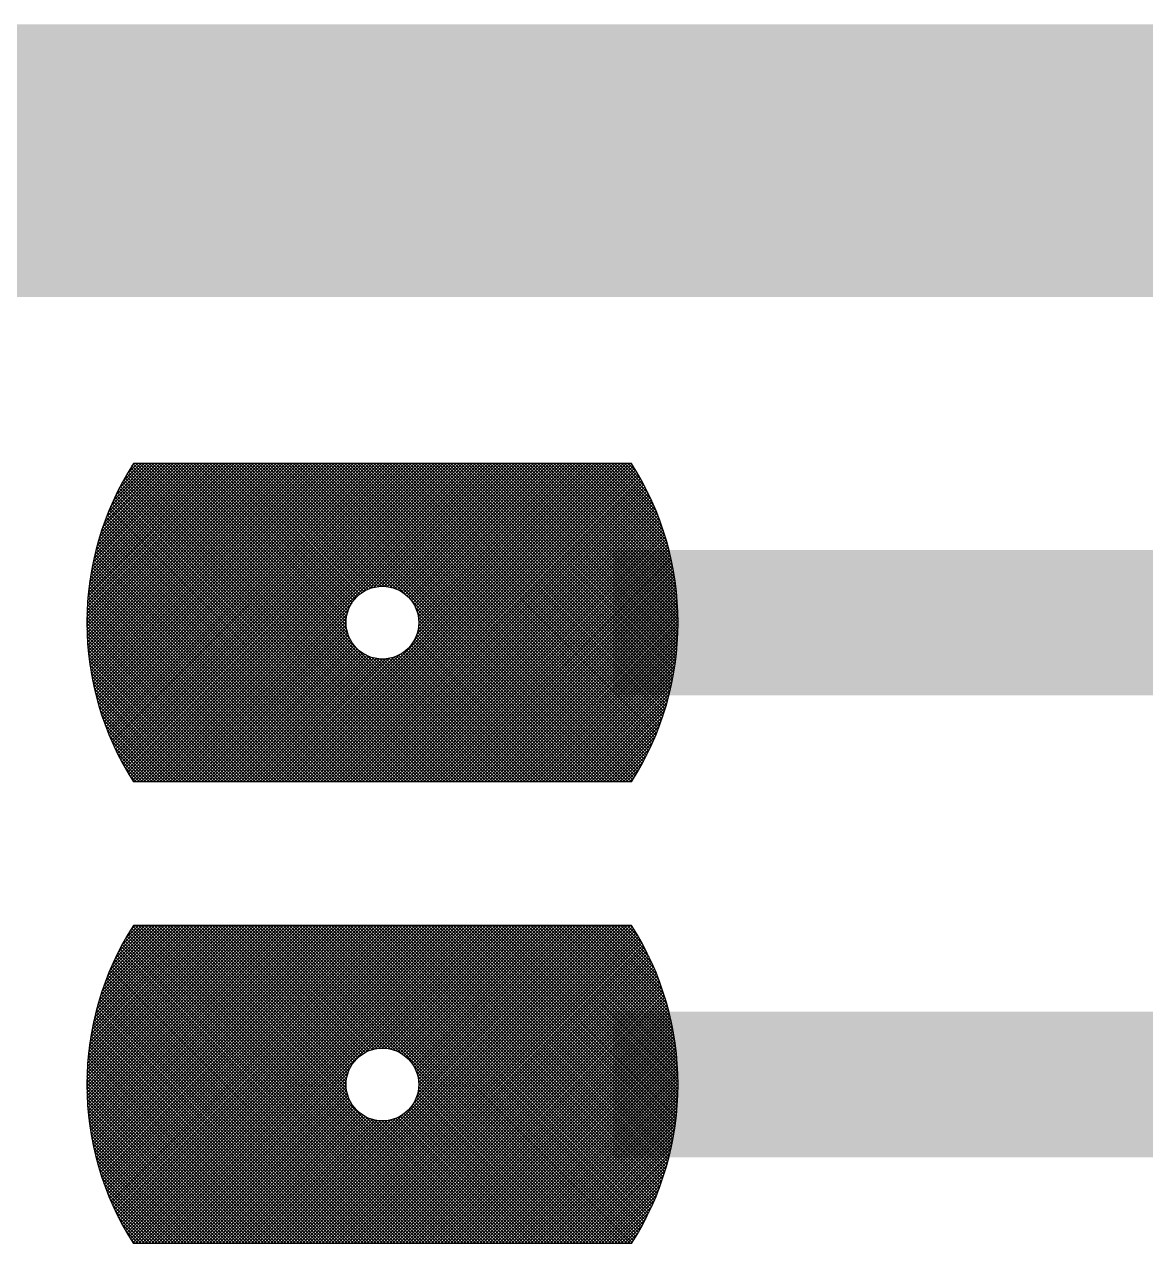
# Model space of a CAD drawing. Extents: x 0 to 395, y 0 to 270.
# Drawn here: x 314.26 to 320.43, y 115.33 to 122.03 of the extents above; entities that cross this region are included whole.
import ezdxf

# ---------------------------------------------------------------- set-up
doc = ezdxf.new("R2010")
doc.units = 0
doc.header["$LTSCALE"] = 0.3
doc.layers.get('0').update_dxf_attribs({"linetype": 'CONTINUOUS'})

# ---------------------------------------------------------------- blocks, each defined once
blk = doc.blocks.new('*X34')
at = {"color": 0}
for p, q in [((77.75, 78.7399), (78.6251, 79.615)), ((77.7501, 78.7224), (78.6427, 79.615)), ((77.7501, 78.7577), (78.6074, 79.615)), ((77.7504, 78.705), (78.6604, 79.615)), ((77.7504, 78.7757), (78.5897, 79.615)), ((77.7508, 78.6878), (78.6781, 79.615)), ((77.7509, 78.7939), (78.572, 79.615)), ((77.7515, 78.6707), (78.6958, 79.615)), ((77.7516, 78.8123), (78.5543, 79.615)), ((77.7523, 78.6538), (78.7134, 79.615)), ((77.7525, 78.8309), (78.5367, 79.615)), ((77.7533, 78.6371), (78.7311, 79.615)), ((77.7537, 78.8497), (78.519, 79.615)), ((77.7544, 78.6206), (78.7488, 79.615)), ((77.7551, 78.8688), (78.5013, 79.615)), ((77.7557, 78.6042), (78.7665, 79.615)), ((77.7568, 78.8881), (78.4836, 79.615)), ((77.7571, 78.588), (78.7841, 79.615)), ((77.7587, 78.5719), (78.8018, 79.615)), ((77.7587, 78.9077), (78.466, 79.615)), ((77.7605, 78.556), (78.8195, 79.615)), ((77.7609, 78.9276), (78.4483, 79.615)), ((77.7623, 78.5402), (78.8372, 79.615)), ((77.7633, 78.9477), (78.4306, 79.615)), ((77.7644, 78.5245), (78.8549, 79.615)), ((77.7661, 78.9682), (78.4129, 79.615)), ((77.7665, 78.509), (78.8725, 79.615)), ((77.7688, 78.4936), (78.8902, 79.615)), ((77.7692, 78.9889), (78.3952, 79.615)), ((77.7712, 78.4783), (78.9079, 79.615)), ((77.7726, 79.01), (78.3776, 79.615)), ((77.7738, 78.4632), (78.9256, 79.615)), ((77.7764, 78.4482), (78.9432, 79.615)), ((77.7764, 79.0315), (78.3599, 79.615)), ((77.7792, 78.4333), (78.9609, 79.615)), ((77.7805, 79.0533), (78.3422, 79.615)), ((77.7821, 78.4185), (78.9786, 79.615)), ((77.785, 79.0755), (78.3245, 79.615)), ((77.7851, 78.4039), (78.9963, 79.615)), ((77.7883, 78.3893), (79.014, 79.615)), ((77.7899, 79.0981), (78.3069, 79.615)), ((77.7915, 78.3749), (79.0316, 79.615)), ((77.7949, 78.3606), (79.0493, 79.615)), ((77.7953, 79.1212), (78.2892, 79.615)), ((77.7984, 78.3464), (79.067, 79.615)), ((77.8012, 79.1447), (78.2715, 79.615)), ((77.802, 78.3323), (79.0847, 79.615)), ((77.8057, 78.3183), (79.1023, 79.615)), ((77.8076, 79.1688), (78.2538, 79.615)), ((77.8095, 78.3044), (79.12, 79.615)), ((77.8134, 78.2907), (79.1377, 79.615)), ((77.8145, 79.1934), (78.2361, 79.615)), ((77.8174, 78.277), (79.1554, 79.615)), ((77.8215, 78.2634), (79.1731, 79.615)), ((77.8221, 79.2186), (78.2185, 79.615)), ((77.8257, 78.2499), (79.1907, 79.615)), ((77.83, 78.2365), (79.2084, 79.615)), ((77.8303, 79.2445), (78.2008, 79.615)), ((77.8343, 78.2233), (79.2261, 79.615)), ((77.8388, 78.2101), (79.2438, 79.615)), ((77.8393, 79.2711), (78.1831, 79.615)), ((77.8434, 78.197), (79.2614, 79.615)), ((77.8481, 78.184), (79.2791, 79.615)), ((77.849, 79.2986), (78.1654, 79.615)), ((77.8529, 78.1711), (79.2968, 79.615)), ((77.8577, 78.1582), (79.3145, 79.615)), ((77.8597, 79.327), (78.1478, 79.615)), ((77.8627, 78.1455), (79.3322, 79.615)), ((77.8677, 78.1329), (79.3498, 79.615)), ((77.8714, 79.3563), (78.1301, 79.615)), ((77.8728, 78.1203), (79.3675, 79.615)), ((77.878, 78.1078), (79.3852, 79.615)), ((77.8833, 78.0954), (79.4029, 79.615)), ((77.8843, 79.3869), (78.1124, 79.615)), ((77.8887, 78.0831), (79.4205, 79.615)), ((77.8941, 78.0709), (79.4382, 79.615)), ((77.8986, 79.4189), (78.0947, 79.615)), ((77.8997, 78.0588), (79.4559, 79.615)), ((77.9053, 78.0467), (79.4736, 79.615)), ((77.911, 78.0348), (79.4913, 79.615)), ((77.9145, 79.4525), (78.077, 79.615)), ((77.9168, 78.0229), (79.5089, 79.615)), ((77.9227, 78.0111), (79.5266, 79.615)), ((77.9286, 77.9993), (79.5443, 79.615)), ((77.9324, 79.4881), (78.0594, 79.615)), ((77.9346, 77.9877), (79.562, 79.615)), ((77.9407, 77.9761), (79.5796, 79.615)), ((77.9469, 77.9646), (79.5973, 79.615)), ((77.9528, 79.5261), (78.0417, 79.615)), ((77.9532, 77.9532), (79.615, 79.615)), ((77.9595, 77.9418), (79.6327, 79.615)), ((77.9659, 77.9306), (79.6504, 79.615)), ((77.9724, 77.9194), (79.668, 79.615)), ((77.9764, 79.5674), (78.024, 79.615)), ((77.979, 77.9083), (79.6857, 79.615)), ((77.9856, 77.8972), (79.7034, 79.615)), ((79.7137, 77.865), (77.9895, 79.5892)), ((77.9923, 77.8863), (79.7211, 79.615)), ((79.7314, 77.865), (77.9963, 79.6001)), ((77.9991, 77.8754), (79.7387, 79.615)), ((79.7491, 77.865), (78.0031, 79.611)), ((78.0046, 79.6132), (78.0063, 79.615)), ((78.0064, 77.865), (79.7564, 79.615)), ((79.7668, 77.865), (78.0168, 79.615)), ((78.0241, 77.865), (79.7741, 79.615)), ((79.7845, 77.865), (78.0345, 79.615)), ((78.0418, 77.865), (79.7918, 79.615)), ((79.8021, 77.865), (78.0521, 79.615)), ((78.0595, 77.865), (79.8095, 79.615)), ((79.8198, 77.865), (78.0698, 79.615)), ((78.0771, 77.865), (79.8271, 79.615)), ((79.8375, 77.865), (78.0875, 79.615)), ((78.0948, 77.865), (79.8448, 79.615)), ((79.8552, 77.865), (78.1052, 79.615)), ((78.1125, 77.865), (79.8625, 79.615)), ((79.8728, 77.865), (78.1228, 79.615)), ((78.1302, 77.865), (79.8802, 79.615)), ((79.8905, 77.865), (78.1405, 79.615)), ((78.1478, 77.865), (79.8978, 79.615)), ((79.9082, 77.865), (78.1582, 79.615)), ((78.1655, 77.865), (79.9155, 79.615)), ((79.9259, 77.865), (78.1759, 79.615)), ((78.1832, 77.865), (79.9332, 79.615)), ((79.9436, 77.865), (78.1936, 79.615)), ((78.2009, 77.865), (79.9509, 79.615)), ((79.9612, 77.865), (78.2112, 79.615)), ((79.1991, 78.6448), (78.2289, 79.615)), ((79.1855, 78.6761), (78.2466, 79.615)), ((79.179, 78.7003), (78.2643, 79.615)), ((79.1759, 78.721), (78.2819, 79.615)), ((79.175, 78.7396), (78.2996, 79.615)), ((79.1757, 78.7566), (78.3173, 79.615)), ((79.1776, 78.7723), (78.335, 79.615)), ((79.1806, 78.787), (78.3527, 79.615)), ((79.1845, 78.8009), (78.3703, 79.615)), ((79.1891, 78.8139), (78.388, 79.615)), ((79.1945, 78.8262), (78.4057, 79.615)), ((79.2006, 78.8378), (78.4234, 79.615)), ((79.2072, 78.8488), (78.441, 79.615)), ((79.2145, 78.8593), (78.4587, 79.615)), ((79.2223, 78.8691), (78.4764, 79.615)), ((79.2306, 78.8784), (78.4941, 79.615)), ((79.2396, 78.8872), (78.5118, 79.615)), ((79.2491, 78.8954), (78.5294, 79.615)), ((79.2591, 78.903), (78.5471, 79.615)), ((79.2697, 78.9101), (78.5648, 79.615)), ((79.281, 78.9165), (78.5825, 79.615)), ((79.2928, 78.9223), (78.6001, 79.615)), ((79.3053, 78.9275), (78.6178, 79.615)), ((79.3186, 78.9319), (78.6355, 79.615)), ((79.3327, 78.9355), (78.6532, 79.615)), ((79.3477, 78.9381), (78.6709, 79.615)), ((79.3638, 78.9397), (78.6885, 79.615)), ((79.3813, 78.9399), (78.7062, 79.615)), ((79.4005, 78.9384), (78.7239, 79.615)), ((79.4222, 78.9343), (78.7416, 79.615)), ((79.4481, 78.9262), (78.7592, 79.615)), ((79.4847, 78.9073), (78.7769, 79.615)), ((78.7842, 77.865), (80.5342, 79.615)), ((80.5446, 77.865), (78.7946, 79.615)), ((78.8019, 77.865), (80.5519, 79.615)), ((80.5623, 77.865), (78.8123, 79.615)), ((78.8196, 77.865), (80.5696, 79.615)), ((80.58, 77.865), (78.83, 79.615)), ((78.8373, 77.865), (80.5873, 79.615)), ((80.5976, 77.865), (78.8476, 79.615)), ((78.8549, 77.865), (80.6049, 79.615)), ((80.6153, 77.865), (78.8653, 79.615)), ((78.8726, 77.865), (80.6226, 79.615)), ((80.633, 77.865), (78.883, 79.615)), ((78.8903, 77.865), (80.6403, 79.615)), ((80.6507, 77.865), (78.9007, 79.615)), ((78.908, 77.865), (80.658, 79.615)), ((80.6683, 77.865), (78.9183, 79.615)), ((78.9257, 77.865), (80.6757, 79.615)), ((80.686, 77.865), (78.936, 79.615)), ((78.9433, 77.865), (80.6933, 79.615)), ((80.7037, 77.865), (78.9537, 79.615)), ((78.961, 77.865), (80.711, 79.615)), ((80.7214, 77.865), (78.9714, 79.615)), ((78.9787, 77.865), (80.7287, 79.615)), ((80.7391, 77.865), (78.9891, 79.615)), ((78.9964, 77.865), (80.7451, 79.6137)), ((80.7491, 77.8726), (79.0067, 79.615)), ((79.014, 77.865), (80.752, 79.6029)), ((80.7559, 77.8835), (79.0244, 79.615)), ((79.0317, 77.865), (80.7587, 79.592)), ((80.7627, 77.8944), (79.0421, 79.615)), ((80.7693, 77.9054), (79.0598, 79.615)), ((80.7759, 77.9165), (79.0774, 79.615)), ((80.7824, 77.9277), (79.0951, 79.615)), ((80.7888, 77.939), (79.1128, 79.615)), ((80.7952, 77.9503), (79.1305, 79.615)), ((80.8015, 77.9617), (79.1482, 79.615)), ((80.8077, 77.9731), (79.1658, 79.615)), ((80.8138, 77.9847), (79.1835, 79.615)), ((80.8198, 77.9963), (79.2012, 79.615)), ((80.8258, 78.008), (79.2189, 79.615)), ((80.8317, 78.0198), (79.2365, 79.615)), ((79.2483, 78.8948), (79.9686, 79.615)), ((80.8375, 78.0317), (79.2542, 79.615)), ((80.8432, 78.0437), (79.2719, 79.615)), ((80.8489, 78.0557), (79.2896, 79.615)), ((79.2942, 78.9229), (79.9862, 79.615)), ((80.8544, 78.0678), (79.3072, 79.615)), ((79.3217, 78.9328), (80.0039, 79.615)), ((80.8599, 78.08), (79.3249, 79.615)), ((80.8653, 78.0923), (79.3426, 79.615)), ((79.3442, 78.9376), (80.0216, 79.615)), ((80.8706, 78.1046), (79.3603, 79.615)), ((79.364, 78.9397), (80.0393, 79.615)), ((80.8759, 78.1171), (79.378, 79.615)), ((79.3818, 78.9399), (80.0569, 79.615)), ((80.881, 78.1296), (79.3956, 79.615)), ((79.3983, 78.9386), (80.0746, 79.615)), ((80.8861, 78.1422), (79.4133, 79.615)), ((79.4135, 78.9363), (80.0923, 79.615)), ((79.4279, 78.9329), (80.11, 79.615)), ((80.891, 78.155), (79.431, 79.615)), ((79.4413, 78.9287), (80.1277, 79.615)), ((80.8959, 78.1678), (79.4487, 79.615)), ((79.454, 78.9237), (80.1453, 79.615)), ((79.4661, 78.9181), (80.163, 79.615)), ((80.9007, 78.1807), (79.4663, 79.615)), ((79.4775, 78.9118), (80.1807, 79.615)), ((80.9054, 78.1936), (79.484, 79.615)), ((79.4882, 78.9049), (80.1984, 79.615)), ((79.4984, 78.8974), (80.216, 79.615)), ((80.91, 78.2067), (79.5017, 79.615)), ((79.508, 78.8893), (80.2337, 79.615)), ((79.5171, 78.8807), (80.2514, 79.615)), ((80.9145, 78.2199), (79.5194, 79.615)), ((79.5256, 78.8716), (80.2691, 79.615)), ((79.5336, 78.8618), (80.2868, 79.615)), ((80.9189, 78.2331), (79.5371, 79.615)), ((79.541, 78.8516), (80.3044, 79.615)), ((79.5478, 78.8407), (80.3221, 79.615)), ((79.554, 78.8292), (80.3398, 79.615)), ((80.9232, 78.2465), (79.5547, 79.615)), ((79.5556, 78.654), (80.5166, 79.615)), ((79.5595, 78.8171), (80.3575, 79.615)), ((79.5644, 78.8043), (80.3751, 79.615)), ((79.5666, 78.6827), (80.4989, 79.615)), ((79.5685, 78.7907), (80.3928, 79.615)), ((79.5717, 78.7762), (80.4105, 79.615)), ((79.5721, 78.7059), (80.4812, 79.615)), ((80.9275, 78.2599), (79.5724, 79.615)), ((79.5739, 78.7607), (80.4282, 79.615)), ((79.5745, 78.726), (80.4635, 79.615)), ((79.575, 78.7441), (80.4459, 79.615)), ((80.9316, 78.2735), (79.5901, 79.615)), ((80.9356, 78.2871), (79.6078, 79.615)), ((80.9395, 78.3009), (79.6254, 79.615)), ((80.9434, 78.3148), (79.6431, 79.615)), ((80.9471, 78.3287), (79.6608, 79.615)), ((80.9507, 78.3428), (79.6785, 79.615)), ((80.9542, 78.3569), (79.6962, 79.615)), ((80.9576, 78.3712), (79.7138, 79.615)), ((80.9609, 78.3856), (79.7315, 79.615)), ((80.9641, 78.4001), (79.7492, 79.615)), ((80.9671, 78.4148), (79.7669, 79.615)), ((80.9701, 78.4295), (79.7845, 79.615)), ((80.9729, 78.4443), (79.8022, 79.615)), ((80.9756, 78.4593), (79.8199, 79.615)), ((80.9782, 78.4744), (79.8376, 79.615)), ((80.9806, 78.4897), (79.8553, 79.615)), ((80.9829, 78.505), (79.8729, 79.615)), ((80.9851, 78.5205), (79.8906, 79.615)), ((80.9872, 78.5361), (79.9083, 79.615)), ((80.9891, 78.5519), (79.926, 79.615)), ((80.9908, 78.5678), (79.9436, 79.615)), ((80.9925, 78.5838), (79.9613, 79.615)), ((80.994, 78.6), (79.979, 79.615)), ((80.9953, 78.6164), (79.9967, 79.615)), ((80.9965, 78.6329), (80.0144, 79.615)), ((80.9975, 78.6496), (80.032, 79.615)), ((80.9983, 78.6664), (80.0497, 79.615)), ((80.999, 78.6834), (80.0674, 79.615)), ((80.9995, 78.7005), (80.0851, 79.615)), ((80.9998, 78.7179), (80.1027, 79.615)), ((81, 78.7354), (80.1204, 79.615)), ((80.9999, 78.7532), (80.1381, 79.615)), ((80.9997, 78.7711), (80.1558, 79.615)), ((80.9993, 78.7892), (80.1735, 79.615)), ((80.9986, 78.8075), (80.1911, 79.615)), ((80.9977, 78.8261), (80.2088, 79.615)), ((80.9966, 78.8449), (80.2265, 79.615)), ((80.9953, 78.8639), (80.2442, 79.615)), ((80.9937, 78.8832), (80.2618, 79.615)), ((80.9918, 78.9027), (80.2795, 79.615)), ((80.9897, 78.9225), (80.2972, 79.615)), ((80.9873, 78.9425), (80.3149, 79.615)), ((80.9846, 78.9629), (80.3326, 79.615)), ((80.9816, 78.9836), (80.3502, 79.615)), ((80.9783, 79.0046), (80.3679, 79.615)), ((80.9746, 79.0259), (80.3856, 79.615)), ((80.9706, 79.0477), (80.4033, 79.615)), ((80.9662, 79.0698), (80.4209, 79.615)), ((80.9614, 79.0923), (80.4386, 79.615)), ((80.9561, 79.1152), (80.4563, 79.615)), ((80.9503, 79.1386), (80.474, 79.615)), ((80.9441, 79.1626), (80.4917, 79.615)), ((80.9373, 79.187), (80.5093, 79.615)), ((80.9299, 79.2121), (80.527, 79.615)), ((80.9219, 79.2378), (80.5447, 79.615)), ((80.9131, 79.2643), (80.5624, 79.615)), ((80.9036, 79.2915), (80.58, 79.615)), ((80.8931, 79.3196), (80.5977, 79.615)), ((80.8817, 79.3487), (80.6154, 79.615)), ((80.8691, 79.379), (80.6331, 79.615)), ((80.8552, 79.4106), (80.6508, 79.615)), ((80.8397, 79.4437), (80.6684, 79.615)), ((80.8224, 79.4787), (80.6861, 79.615)), ((80.8027, 79.5161), (80.7038, 79.615)), ((80.78, 79.5565), (80.7215, 79.615)), ((80.7532, 79.601), (80.7391, 79.615)), ((79.6077, 77.865), (77.9506, 79.5221)), ((79.6254, 77.865), (77.9569, 79.5335)), ((79.643, 77.865), (77.9633, 79.5448)), ((79.6607, 77.865), (77.9697, 79.556)), ((79.6784, 77.865), (77.9763, 79.5671)), ((79.6961, 77.865), (77.9829, 79.5782)), ((79.0494, 77.865), (80.7654, 79.581)), ((79.0671, 77.865), (80.7721, 79.57)), ((79.0848, 77.865), (80.7786, 79.5588)), ((79.1024, 77.865), (80.7851, 79.5476)), ((79.1201, 77.865), (80.7915, 79.5364)), ((79.1378, 77.865), (80.7978, 79.525)), ((79.5193, 77.865), (77.9202, 79.4641)), ((79.537, 77.865), (77.9261, 79.4758)), ((79.5546, 77.865), (77.9321, 79.4875)), ((79.5723, 77.865), (77.9382, 79.4991)), ((79.59, 77.865), (77.9444, 79.5106)), ((79.1555, 77.865), (80.8041, 79.5136)), ((79.1731, 77.865), (80.8102, 79.5021)), ((79.1908, 77.865), (80.8163, 79.4905)), ((79.2085, 77.865), (80.8223, 79.4788)), ((79.2262, 77.865), (80.8283, 79.4671)), ((79.2439, 77.865), (80.8341, 79.4553)), ((79.4132, 77.865), (77.8864, 79.3918)), ((79.4309, 77.865), (77.8919, 79.404)), ((79.4486, 77.865), (77.8974, 79.4162)), ((79.4663, 77.865), (77.903, 79.4283)), ((79.4839, 77.865), (77.9086, 79.4403)), ((79.5016, 77.865), (77.9144, 79.4522)), ((79.2615, 77.865), (80.8399, 79.4434)), ((79.2792, 77.865), (80.8456, 79.4314)), ((79.2969, 77.865), (80.8512, 79.4193)), ((79.3146, 77.865), (80.8567, 79.4072)), ((79.3322, 77.865), (80.8622, 79.3949)), ((79.3248, 77.865), (77.8606, 79.3292)), ((79.3425, 77.865), (77.8656, 79.3419)), ((79.3602, 77.865), (77.8707, 79.3545)), ((79.3779, 77.865), (77.8758, 79.367)), ((79.3955, 77.865), (77.8811, 79.3794)), ((79.3499, 77.865), (80.8675, 79.3826)), ((79.3676, 77.865), (80.8728, 79.3702)), ((79.3853, 77.865), (80.878, 79.3577)), ((79.403, 77.865), (80.8831, 79.3452)), ((79.4206, 77.865), (80.8881, 79.3325)), ((79.2364, 77.865), (77.837, 79.2645)), ((79.2541, 77.865), (77.8415, 79.2776)), ((79.2718, 77.865), (77.8461, 79.2907)), ((79.2895, 77.865), (77.8509, 79.3036)), ((79.3072, 77.865), (77.8557, 79.3165)), ((79.4383, 77.865), (80.8931, 79.3198)), ((79.456, 77.865), (80.8979, 79.3069)), ((79.4737, 77.865), (80.9027, 79.294)), ((79.4913, 77.865), (80.9073, 79.281)), ((79.509, 77.865), (80.9119, 79.2679)), ((79.5267, 77.865), (80.9164, 79.2546)), ((79.1481, 77.865), (77.8157, 79.1974)), ((79.1657, 77.865), (77.8198, 79.211)), ((79.1834, 77.865), (77.8239, 79.2245)), ((79.2011, 77.865), (77.8282, 79.2379)), ((79.2188, 77.865), (77.8325, 79.2513)), ((79.5444, 77.865), (80.9207, 79.2413)), ((79.5621, 77.865), (80.925, 79.228)), ((79.5797, 77.865), (80.9292, 79.2145)), ((79.5974, 77.865), (80.9333, 79.2009)), ((79.6151, 77.865), (80.9373, 79.1872)), ((79.0597, 77.865), (77.7969, 79.1277)), ((79.0774, 77.865), (77.8005, 79.1419)), ((79.095, 77.865), (77.8041, 79.1559)), ((79.1127, 77.865), (77.8079, 79.1698)), ((79.1304, 77.865), (77.8117, 79.1836)), ((79.6328, 77.865), (80.9411, 79.1734)), ((79.6504, 77.865), (80.9449, 79.1595)), ((79.6681, 77.865), (80.9486, 79.1455)), ((79.6858, 77.865), (80.9522, 79.1314)), ((78.9713, 77.865), (77.7809, 79.0554)), ((78.989, 77.865), (77.7839, 79.0701)), ((79.0066, 77.865), (77.787, 79.0847)), ((79.0243, 77.865), (77.7902, 79.0991)), ((79.042, 77.865), (77.7935, 79.1135)), ((79.7035, 77.865), (80.9556, 79.1171)), ((79.7212, 77.865), (80.959, 79.1028)), ((79.7388, 77.865), (80.9622, 79.0884)), ((79.7565, 77.865), (80.9653, 79.0738)), ((79.7742, 77.865), (80.9683, 79.0592)), ((78.9006, 77.865), (77.7702, 78.9954)), ((78.9183, 77.865), (77.7727, 79.0106)), ((78.9359, 77.865), (77.7753, 79.0256)), ((78.9536, 77.865), (77.778, 79.0406)), ((79.7919, 77.865), (80.9712, 79.0444)), ((79.8095, 77.865), (80.974, 79.0295)), ((79.8272, 77.865), (80.9767, 79.0144)), ((79.8449, 77.865), (80.9792, 78.9993)), ((78.8299, 77.865), (77.7615, 78.9333)), ((78.8475, 77.865), (77.7635, 78.949)), ((78.8652, 77.865), (77.7656, 78.9646)), ((78.8829, 77.865), (77.7678, 78.9801)), ((79.8626, 77.865), (80.9816, 78.984)), ((79.8803, 77.865), (80.9838, 78.9686)), ((79.8979, 77.865), (80.986, 78.953)), ((79.9156, 77.865), (80.988, 78.9374)), ((79.9333, 77.865), (80.9898, 78.9215)), ((78.7415, 77.865), (77.7539, 78.8526)), ((78.7592, 77.865), (77.7551, 78.869)), ((78.7768, 77.865), (77.7565, 78.8853)), ((78.7945, 77.865), (77.758, 78.9015)), ((78.8122, 77.865), (77.7597, 78.9175)), ((78.2186, 77.865), (79.2202, 78.8667)), ((79.951, 77.865), (80.9915, 78.9056)), ((79.9686, 77.865), (80.9931, 78.8895)), ((79.9863, 77.865), (80.9945, 78.8732)), ((80.004, 77.865), (80.9958, 78.8568)), ((78.6708, 77.865), (77.7506, 78.7851)), ((78.6884, 77.865), (77.7512, 78.8022)), ((78.7061, 77.865), (77.7519, 78.8192)), ((78.7238, 77.865), (77.7528, 78.836)), ((78.2362, 77.865), (79.1921, 78.8208)), ((78.2539, 77.865), (79.1822, 78.7933)), ((80.5269, 77.865), (79.5423, 78.8497)), ((80.5092, 77.865), (79.5612, 78.8131)), ((80.4916, 77.865), (79.5693, 78.7872)), ((80.0217, 77.865), (80.9969, 78.8402)), ((80.0394, 77.865), (80.9979, 78.8235)), ((80.057, 77.865), (80.9986, 78.8066)), ((80.0747, 77.865), (80.9992, 78.7895)), ((78.6354, 77.865), (77.75, 78.7504)), ((78.6177, 77.865), (77.75, 78.7327)), ((78.6531, 77.865), (77.7502, 78.7678)), ((78.2716, 77.865), (79.1774, 78.7708)), ((78.2893, 77.865), (79.1753, 78.751)), ((78.3069, 77.865), (79.1751, 78.7332)), ((78.3246, 77.865), (79.1764, 78.7167)), ((80.4739, 77.865), (79.5734, 78.7655)), ((80.4385, 77.865), (79.5747, 78.7288)), ((80.4562, 77.865), (79.5749, 78.7463)), ((80.0924, 77.865), (80.9997, 78.7723)), ((80.1101, 77.865), (80.9999, 78.7549)), ((80.1277, 77.865), (81, 78.7373)), ((80.1454, 77.865), (80.9999, 78.7195)), ((78.6001, 77.865), (77.7502, 78.7149)), ((78.5824, 77.865), (77.7506, 78.6968)), ((78.5647, 77.865), (77.7512, 78.6785)), ((78.547, 77.865), (77.752, 78.6601)), ((78.3423, 77.865), (79.1787, 78.7015)), ((78.36, 77.865), (79.1821, 78.6871)), ((78.3777, 77.865), (79.1863, 78.6737)), ((78.3953, 77.865), (79.1913, 78.661)), ((80.3501, 77.865), (79.5573, 78.6578)), ((80.3678, 77.865), (79.5625, 78.6703)), ((80.3855, 77.865), (79.5669, 78.6836)), ((80.4032, 77.865), (79.5705, 78.6977)), ((80.4209, 77.865), (79.5731, 78.7127)), ((80.1631, 77.865), (80.9995, 78.7014)), ((80.1808, 77.865), (80.999, 78.6832)), ((80.1985, 77.865), (80.9983, 78.6648)), ((78.5293, 77.865), (77.753, 78.6413)), ((78.5117, 77.865), (77.7543, 78.6224)), ((78.494, 77.865), (77.7558, 78.6032)), ((78.4763, 77.865), (77.7575, 78.5838)), ((78.413, 77.865), (79.1969, 78.6489)), ((78.4307, 77.865), (79.2032, 78.6375)), ((78.4484, 77.865), (79.2101, 78.6268)), ((78.466, 77.865), (79.2176, 78.6166)), ((78.4837, 77.865), (79.2257, 78.607)), ((78.5014, 77.865), (79.2343, 78.5979)), ((78.5191, 77.865), (79.2434, 78.5894)), ((80.2264, 77.865), (79.5041, 78.5873)), ((80.2441, 77.865), (79.5134, 78.5956)), ((80.2618, 77.865), (79.5222, 78.6046)), ((80.2794, 77.865), (79.5304, 78.6141)), ((80.2971, 77.865), (79.538, 78.6241)), ((80.3148, 77.865), (79.5451, 78.6347)), ((80.3325, 77.865), (79.5515, 78.646)), ((80.2161, 77.865), (80.9973, 78.6462)), ((80.2338, 77.865), (80.9961, 78.6273)), ((80.2515, 77.865), (80.9946, 78.6082)), ((80.2692, 77.865), (80.9929, 78.5888)), ((78.4586, 77.865), (77.7596, 78.5641)), ((78.441, 77.865), (77.7619, 78.5441)), ((78.4233, 77.865), (77.7644, 78.5238)), ((78.5368, 77.865), (79.2532, 78.5814)), ((78.5544, 77.865), (79.2634, 78.574)), ((78.5721, 77.865), (79.2743, 78.5672)), ((78.5898, 77.865), (79.2858, 78.561)), ((78.6075, 77.865), (79.2979, 78.5555)), ((78.6251, 77.865), (79.3107, 78.5506)), ((78.6428, 77.865), (79.3243, 78.5465)), ((78.6605, 77.865), (79.3388, 78.5433)), ((78.6782, 77.865), (79.3543, 78.5411)), ((78.6959, 77.865), (79.3709, 78.54)), ((78.7135, 77.865), (79.389, 78.5405)), ((78.7312, 77.865), (79.4091, 78.5429)), ((78.7489, 77.865), (79.4323, 78.5484)), ((78.7666, 77.865), (79.461, 78.5594)), ((79.9789, 77.865), (79.2798, 78.5641)), ((79.9966, 77.865), (79.3111, 78.5505)), ((80.0143, 77.865), (79.3353, 78.544)), ((80.0319, 77.865), (79.356, 78.5409)), ((80.0496, 77.865), (79.3746, 78.54)), ((80.0673, 77.865), (79.3916, 78.5407)), ((80.085, 77.865), (79.4073, 78.5426)), ((80.1027, 77.865), (79.422, 78.5456)), ((80.1203, 77.865), (79.4359, 78.5495)), ((80.138, 77.865), (79.4489, 78.5541)), ((80.1557, 77.865), (79.4612, 78.5595)), ((80.1734, 77.865), (79.4728, 78.5656)), ((80.191, 77.865), (79.4838, 78.5722)), ((80.2087, 77.865), (79.4943, 78.5795)), ((80.2868, 77.865), (80.991, 78.5692)), ((80.3045, 77.865), (80.9888, 78.5492)), ((80.3222, 77.865), (80.9863, 78.5291)), ((78.4056, 77.865), (77.7673, 78.5033)), ((78.3879, 77.865), (77.7706, 78.4824)), ((78.3702, 77.865), (77.7741, 78.4611)), ((80.3399, 77.865), (80.9834, 78.5086)), ((80.3576, 77.865), (80.9803, 78.4878)), ((80.3752, 77.865), (80.9768, 78.4666)), ((78.3526, 77.865), (77.778, 78.4395)), ((78.3349, 77.865), (77.7823, 78.4176)), ((78.3172, 77.865), (77.787, 78.3952)), ((80.3929, 77.865), (80.973, 78.4451)), ((80.4106, 77.865), (80.9688, 78.4232)), ((80.4283, 77.865), (80.9642, 78.401)), ((78.2995, 77.865), (77.7921, 78.3724)), ((78.2819, 77.865), (77.7977, 78.3492)), ((78.2642, 77.865), (77.8038, 78.3254)), ((80.4459, 77.865), (80.9592, 78.3783)), ((80.4636, 77.865), (80.9538, 78.3552)), ((80.4813, 77.865), (80.9478, 78.3315)), ((78.2465, 77.865), (77.8104, 78.3011)), ((78.2288, 77.865), (77.8176, 78.2762)), ((78.2111, 77.865), (77.8254, 78.2507)), ((80.499, 77.865), (80.9414, 78.3074)), ((80.5167, 77.865), (80.9343, 78.2827)), ((80.5343, 77.865), (80.9267, 78.2573)), ((78.1935, 77.865), (77.8339, 78.2245)), ((78.1758, 77.865), (77.8432, 78.1976)), ((80.552, 77.865), (80.9183, 78.2313)), ((80.5697, 77.865), (80.9093, 78.2046)), ((78.1581, 77.865), (77.8533, 78.1698)), ((78.1404, 77.865), (77.8644, 78.141)), ((80.5874, 77.865), (80.8994, 78.177)), ((80.605, 77.865), (80.8885, 78.1485)), ((80.6227, 77.865), (80.8766, 78.1189)), ((78.1228, 77.865), (77.8766, 78.1111)), ((78.1051, 77.865), (77.8901, 78.08)), ((78.0874, 77.865), (77.905, 78.0474)), ((80.6404, 77.865), (80.8635, 78.0881)), ((80.6581, 77.865), (80.849, 78.0559)), ((78.0697, 77.865), (77.9217, 78.0131)), ((80.6757, 77.865), (80.8328, 78.022)), ((80.6934, 77.865), (80.8145, 77.9861)), ((78.052, 77.865), (77.9405, 77.9765)), ((78.0344, 77.865), (77.9621, 77.9372)), ((80.7111, 77.865), (80.7937, 77.9476)), ((78.0167, 77.865), (77.9874, 77.8943)), ((80.7288, 77.865), (80.7695, 77.9057))]:
    blk.add_line(p, q, dxfattribs=at)
blk = doc.blocks.new('*X32')
at = {"color": 0}
for p, q in [((77.75, 76.1944), (78.6306, 77.075)), ((77.75, 76.2121), (78.613, 77.075)), ((77.7502, 76.1769), (78.6483, 77.075)), ((77.7503, 76.23), (78.5953, 77.075)), ((77.7505, 76.1595), (78.666, 77.075)), ((77.7507, 76.2481), (78.5776, 77.075)), ((77.751, 76.1424), (78.6837, 77.075)), ((77.7514, 76.2664), (78.5599, 77.075)), ((77.7517, 76.1254), (78.7013, 77.075)), ((77.7522, 76.285), (78.5422, 77.075)), ((77.7526, 76.1086), (78.719, 77.075)), ((77.7533, 76.3037), (78.5246, 77.075)), ((77.7536, 76.0919), (78.7367, 77.075)), ((77.7546, 76.3228), (78.5069, 77.075)), ((77.7548, 76.0754), (78.7544, 77.075)), ((77.7561, 76.0591), (78.7721, 77.075)), ((77.7562, 76.342), (78.4892, 77.075)), ((77.7576, 76.0429), (78.7897, 77.075)), ((77.758, 76.3615), (78.4715, 77.075)), ((77.7593, 76.0268), (78.8074, 77.075)), ((77.7601, 76.3813), (78.4539, 77.075)), ((77.761, 76.0109), (78.8251, 77.075)), ((77.7625, 76.4013), (78.4362, 77.075)), ((77.763, 75.9952), (78.8428, 77.075)), ((77.765, 75.9796), (78.8604, 77.075)), ((77.7652, 76.4217), (78.4185, 77.075)), ((77.7672, 75.9641), (78.8781, 77.075)), ((77.7682, 76.4423), (78.4008, 77.075)), ((77.7695, 75.9487), (78.8958, 77.075)), ((77.7715, 76.4633), (78.3831, 77.075)), ((77.772, 75.9335), (78.9135, 77.075)), ((77.7746, 75.9184), (78.9312, 77.075)), ((77.7751, 76.4847), (78.3655, 77.075)), ((77.7773, 75.9035), (78.9488, 77.075)), ((77.7791, 76.5063), (78.3478, 77.075)), ((77.7801, 75.8886), (78.9665, 77.075)), ((77.7831, 75.8739), (78.9842, 77.075)), ((77.7835, 76.5284), (78.3301, 77.075)), ((77.7861, 75.8593), (79.0019, 77.075)), ((77.7883, 76.5509), (78.3124, 77.075)), ((77.7893, 75.8448), (79.0195, 77.075)), ((77.7926, 75.8304), (79.0372, 77.075)), ((77.7936, 76.5738), (78.2948, 77.075)), ((77.796, 75.8161), (79.0549, 77.075)), ((77.7993, 76.5972), (78.2771, 77.075)), ((77.7995, 75.8019), (79.0726, 77.075)), ((77.8031, 75.7879), (79.0903, 77.075)), ((77.8055, 76.6211), (78.2594, 77.075)), ((77.8069, 75.7739), (79.1079, 77.075)), ((77.8107, 75.7601), (79.1256, 77.075)), ((77.8123, 76.6455), (78.2417, 77.075)), ((77.8146, 75.7463), (79.1433, 77.075)), ((77.8186, 75.7327), (79.161, 77.075)), ((77.8196, 76.6706), (78.224, 77.075)), ((77.8228, 75.7191), (79.1786, 77.075)), ((77.827, 75.7057), (79.1963, 77.075)), ((77.8276, 76.6963), (78.2064, 77.075)), ((77.8313, 75.6923), (79.214, 77.075)), ((77.8358, 75.6791), (79.2317, 77.075)), ((77.8363, 76.7227), (78.1887, 77.075)), ((77.8403, 75.6659), (79.2494, 77.075)), ((77.8449, 75.6529), (79.267, 77.075)), ((77.8458, 76.7498), (78.171, 77.075)), ((77.8496, 75.6399), (79.2847, 77.075)), ((77.8544, 75.627), (79.3024, 77.075)), ((77.8562, 76.7779), (78.1533, 77.075)), ((77.8593, 75.6142), (79.3201, 77.075)), ((77.8642, 75.6015), (79.3377, 77.075)), ((77.8676, 76.8069), (78.1357, 77.075)), ((77.8693, 75.5889), (79.3554, 77.075)), ((77.8744, 75.5763), (79.3731, 77.075)), ((77.8797, 75.5639), (79.3908, 77.075)), ((77.8801, 76.8371), (78.118, 77.075)), ((77.885, 75.5515), (79.4085, 77.075)), ((77.8904, 75.5393), (79.4261, 77.075)), ((77.8939, 76.8686), (78.1003, 77.075)), ((77.8959, 75.5271), (79.4438, 77.075)), ((77.9014, 75.515), (79.4615, 77.075)), ((77.9071, 75.5029), (79.4792, 77.075)), ((77.9093, 76.9017), (78.0826, 77.075)), ((77.9128, 75.491), (79.4968, 77.075)), ((77.9186, 75.4791), (79.5145, 77.075)), ((77.9245, 75.4673), (79.5322, 77.075)), ((77.9265, 76.9366), (78.0649, 77.075)), ((77.9305, 75.4556), (79.5499, 77.075)), ((77.9366, 75.444), (79.5676, 77.075)), ((77.9427, 75.4325), (79.5852, 77.075)), ((77.9461, 76.9738), (78.0473, 77.075)), ((77.9489, 75.421), (79.6029, 77.075)), ((77.9552, 75.4096), (79.6206, 77.075)), ((77.9615, 75.3983), (79.6383, 77.075)), ((77.968, 75.387), (79.6559, 77.075)), ((77.9686, 77.014), (78.0296, 77.075)), ((77.9745, 75.3759), (79.6736, 77.075)), ((77.9811, 75.3648), (79.6913, 77.075)), ((79.7082, 75.325), (77.9874, 77.0457)), ((77.9877, 75.3538), (79.709, 77.075)), ((79.7258, 75.325), (77.9942, 77.0567)), ((77.9945, 75.3428), (79.7267, 77.075)), ((77.9951, 77.0582), (78.0119, 77.075)), ((79.7435, 75.325), (78.001, 77.0676)), ((78.0013, 75.3319), (79.7443, 77.075)), ((79.7612, 75.325), (78.0112, 77.075)), ((78.012, 75.325), (79.762, 77.075)), ((79.7789, 75.325), (78.0289, 77.075)), ((78.0297, 75.325), (79.7797, 77.075)), ((79.7966, 75.325), (78.0466, 77.075)), ((78.0474, 75.325), (79.7974, 77.075)), ((79.8142, 75.325), (78.0642, 77.075)), ((78.065, 75.325), (79.815, 77.075)), ((79.8319, 75.325), (78.0819, 77.075)), ((78.0827, 75.325), (79.8327, 77.075)), ((79.8496, 75.325), (78.0996, 77.075)), ((78.1004, 75.325), (79.8504, 77.075)), ((79.8673, 75.325), (78.1173, 77.075)), ((78.1181, 75.325), (79.8681, 77.075)), ((79.8849, 75.325), (78.1349, 77.075)), ((78.1357, 75.325), (79.8857, 77.075)), ((79.9026, 75.325), (78.1526, 77.075)), ((78.1534, 75.325), (79.9034, 77.075)), ((79.9203, 75.325), (78.1703, 77.075)), ((78.1711, 75.325), (79.9211, 77.075)), ((79.938, 75.325), (78.188, 77.075)), ((78.1888, 75.325), (79.9388, 77.075)), ((79.9556, 75.325), (78.2056, 77.075)), ((78.2065, 75.325), (79.9565, 77.075)), ((79.2073, 76.091), (78.2233, 77.075)), ((79.1887, 76.1273), (78.241, 77.075)), ((79.1806, 76.1531), (78.2587, 77.075)), ((79.1766, 76.1748), (78.2764, 77.075)), ((79.1751, 76.1939), (78.294, 77.075)), ((79.1753, 76.2114), (78.3117, 77.075)), ((79.1769, 76.2275), (78.3294, 77.075)), ((79.1796, 76.2425), (78.3471, 77.075)), ((79.1832, 76.2566), (78.3647, 77.075)), ((79.1876, 76.2698), (78.3824, 77.075)), ((79.1927, 76.2824), (78.4001, 77.075)), ((79.1986, 76.2942), (78.4178, 77.075)), ((79.205, 76.3054), (78.4355, 77.075)), ((79.2121, 76.316), (78.4531, 77.075)), ((79.2197, 76.3261), (78.4708, 77.075)), ((79.2279, 76.3356), (78.4885, 77.075)), ((79.2367, 76.3445), (78.5062, 77.075)), ((79.246, 76.3528), (78.5238, 77.075)), ((79.2559, 76.3607), (78.5415, 77.075)), ((79.2663, 76.3679), (78.5592, 77.075)), ((79.2773, 76.3745), (78.5769, 77.075)), ((79.289, 76.3806), (78.5946, 77.075)), ((79.3013, 76.3859), (78.6122, 77.075)), ((79.3143, 76.3906), (78.6299, 77.075)), ((79.3282, 76.3944), (78.6476, 77.075)), ((79.3429, 76.3974), (78.6653, 77.075)), ((79.3586, 76.3993), (78.6829, 77.075)), ((79.3756, 76.4), (78.7006, 77.075)), ((79.3942, 76.3991), (78.7183, 77.075)), ((79.415, 76.396), (78.736, 77.075)), ((79.4393, 76.3894), (78.7537, 77.075)), ((79.4707, 76.3756), (78.7713, 77.075)), ((80.539, 75.325), (78.789, 77.075)), ((78.7898, 75.325), (80.5398, 77.075)), ((80.5567, 75.325), (78.8067, 77.075)), ((78.8075, 75.325), (80.5575, 77.075)), ((80.5744, 75.325), (78.8244, 77.075)), ((78.8252, 75.325), (80.5752, 77.075)), ((80.592, 75.325), (78.842, 77.075)), ((78.8429, 75.325), (80.5929, 77.075)), ((80.6097, 75.325), (78.8597, 77.075)), ((78.8605, 75.325), (80.6105, 77.075)), ((80.6274, 75.325), (78.8774, 77.075)), ((78.8782, 75.325), (80.6282, 77.075)), ((80.6451, 75.325), (78.8951, 77.075)), ((78.8959, 75.325), (80.6459, 77.075)), ((80.6628, 75.325), (78.9128, 77.075)), ((78.9136, 75.325), (80.6636, 77.075)), ((80.6804, 75.325), (78.9304, 77.075)), ((78.9312, 75.325), (80.6812, 77.075)), ((80.6981, 75.325), (78.9481, 77.075)), ((78.9489, 75.325), (80.6989, 77.075)), ((80.7158, 75.325), (78.9658, 77.075)), ((78.9666, 75.325), (80.7166, 77.075)), ((80.7335, 75.325), (78.9835, 77.075)), ((78.9843, 75.325), (80.7343, 77.075)), ((80.747, 75.3292), (79.0011, 77.075)), ((79.002, 75.325), (80.7473, 77.0703)), ((80.7538, 75.34), (79.0188, 77.075)), ((79.0196, 75.325), (80.7541, 77.0595)), ((80.7605, 75.351), (79.0365, 77.075)), ((79.0373, 75.325), (80.7609, 77.0485)), ((80.7672, 75.3619), (79.0542, 77.075)), ((80.7738, 75.373), (79.0719, 77.075)), ((80.7804, 75.3842), (79.0895, 77.075)), ((80.7868, 75.3954), (79.1072, 77.075)), ((80.7932, 75.4067), (79.1249, 77.075)), ((80.7995, 75.4181), (79.1426, 77.075)), ((80.8057, 75.4295), (79.1602, 77.075)), ((80.8119, 75.441), (79.1779, 77.075)), ((80.8179, 75.4527), (79.1956, 77.075)), ((80.8239, 75.4643), (79.2133, 77.075)), ((80.8299, 75.4761), (79.231, 77.075)), ((80.8357, 75.4879), (79.2486, 77.075)), ((80.8414, 75.4999), (79.2663, 77.075)), ((79.2683, 76.3692), (79.9741, 77.075)), ((80.8471, 75.5119), (79.284, 77.075)), ((80.8527, 75.524), (79.3017, 77.075)), ((79.3037, 76.3868), (79.9918, 77.075)), ((80.8582, 75.5361), (79.3193, 77.075)), ((79.3292, 76.3947), (80.0095, 77.075)), ((80.8636, 75.5484), (79.337, 77.075)), ((79.3507, 76.3985), (80.0272, 77.075)), ((80.869, 75.5607), (79.3547, 77.075)), ((79.3698, 76.3999), (80.0448, 77.075)), ((80.8742, 75.5731), (79.3724, 77.075)), ((79.3872, 76.3996), (80.0625, 77.075)), ((80.8794, 75.5857), (79.3901, 77.075)), ((79.4032, 76.398), (80.0802, 77.075)), ((80.8845, 75.5983), (79.4077, 77.075)), ((79.4182, 76.3953), (80.0979, 77.075)), ((80.8895, 75.6109), (79.4254, 77.075)), ((79.4322, 76.3916), (80.1156, 77.075)), ((80.8944, 75.6237), (79.4431, 77.075)), ((79.4454, 76.3872), (80.1332, 77.075)), ((79.4579, 76.382), (80.1509, 77.075)), ((80.8992, 75.6366), (79.4608, 77.075)), ((79.4697, 76.3761), (80.1686, 77.075)), ((80.9039, 75.6495), (79.4784, 77.075)), ((79.4809, 76.3696), (80.1863, 77.075)), ((79.4915, 76.3626), (80.2039, 77.075)), ((80.9086, 75.6626), (79.4961, 77.075)), ((79.5015, 76.3549), (80.2216, 77.075)), ((79.511, 76.3467), (80.2393, 77.075)), ((80.9131, 75.6757), (79.5138, 77.075)), ((79.5199, 76.3379), (80.257, 77.075)), ((79.5282, 76.3286), (80.2747, 77.075)), ((80.9175, 75.6889), (79.5315, 77.075)), ((79.536, 76.3187), (80.2923, 77.075)), ((79.5432, 76.3082), (80.31, 77.075)), ((80.9219, 75.7023), (79.5492, 77.075)), ((79.5496, 76.1025), (80.5221, 77.075)), ((79.5498, 76.2971), (80.3277, 77.075)), ((79.5558, 76.2855), (80.3454, 77.075)), ((79.5612, 76.2731), (80.363, 77.075)), ((79.564, 76.1345), (80.5045, 77.075)), ((79.5658, 76.26), (80.3807, 77.075)), ((80.9261, 75.7157), (79.5668, 77.075)), ((79.5696, 76.2462), (80.3984, 77.075)), ((79.5707, 76.159), (80.4868, 77.075)), ((79.5725, 76.2314), (80.4161, 77.075)), ((79.574, 76.1799), (80.4691, 77.075)), ((79.5744, 76.2156), (80.4338, 77.075)), ((79.575, 76.1986), (80.4514, 77.075)), ((80.9303, 75.7292), (79.5845, 77.075)), ((80.9344, 75.7428), (79.6022, 77.075)), ((80.9383, 75.7565), (79.6199, 77.075)), ((80.9422, 75.7704), (79.6375, 77.075)), ((80.9459, 75.7843), (79.6552, 77.075)), ((80.9496, 75.7983), (79.6729, 77.075)), ((80.9531, 75.8125), (79.6906, 77.075)), ((80.9565, 75.8267), (79.7083, 77.075)), ((80.9599, 75.8411), (79.7259, 77.075)), ((80.9631, 75.8555), (79.7436, 77.075)), ((80.9662, 75.8701), (79.7613, 77.075)), ((80.9691, 75.8848), (79.779, 77.075)), ((80.972, 75.8996), (79.7966, 77.075)), ((80.9747, 75.9146), (79.8143, 77.075)), ((80.9774, 75.9296), (79.832, 77.075)), ((80.9798, 75.9448), (79.8497, 77.075)), ((80.9822, 75.9601), (79.8674, 77.075)), ((80.9844, 75.9756), (79.885, 77.075)), ((80.9865, 75.9912), (79.9027, 77.075)), ((80.9885, 76.0069), (79.9204, 77.075)), ((80.9903, 76.0228), (79.9381, 77.075)), ((80.992, 76.0388), (79.9557, 77.075)), ((80.9935, 76.0549), (79.9734, 77.075)), ((80.9949, 76.0712), (79.9911, 77.075)), ((80.9961, 76.0877), (80.0088, 77.075)), ((80.9972, 76.1043), (80.0264, 77.075)), ((80.9981, 76.121), (80.0441, 77.075)), ((80.9988, 76.138), (80.0618, 77.075)), ((80.9994, 76.1551), (80.0795, 77.075)), ((80.9998, 76.1724), (80.0972, 77.075)), ((81, 76.1899), (80.1148, 77.075)), ((81, 76.2075), (80.1325, 77.075)), ((80.9998, 76.2254), (80.1502, 77.075)), ((80.9994, 76.2435), (80.1679, 77.075)), ((80.9988, 76.2617), (80.1855, 77.075)), ((80.998, 76.2802), (80.2032, 77.075)), ((80.997, 76.2989), (80.2209, 77.075)), ((80.9957, 76.3179), (80.2386, 77.075)), ((80.9942, 76.337), (80.2563, 77.075)), ((80.9924, 76.3565), (80.2739, 77.075)), ((80.9904, 76.3762), (80.2916, 77.075)), ((80.9881, 76.3962), (80.3093, 77.075)), ((80.9855, 76.4164), (80.327, 77.075)), ((80.9826, 76.437), (80.3446, 77.075)), ((80.9794, 76.4579), (80.3623, 77.075)), ((80.9758, 76.4792), (80.38, 77.075)), ((80.9719, 76.5008), (80.3977, 77.075)), ((80.9676, 76.5227), (80.4154, 77.075)), ((80.9629, 76.5451), (80.433, 77.075)), ((80.9578, 76.5679), (80.4507, 77.075)), ((80.9522, 76.5912), (80.4684, 77.075)), ((80.9461, 76.6149), (80.4861, 77.075)), ((80.9395, 76.6392), (80.5037, 77.075)), ((80.9323, 76.6641), (80.5214, 77.075)), ((80.9245, 76.6896), (80.5391, 77.075)), ((80.916, 76.7158), (80.5568, 77.075)), ((80.9067, 76.7428), (80.5745, 77.075)), ((80.8965, 76.7706), (80.5921, 77.075)), ((80.8854, 76.7994), (80.6098, 77.075)), ((80.8732, 76.8293), (80.6275, 77.075)), ((80.8597, 76.8604), (80.6452, 77.075)), ((80.8448, 76.893), (80.6628, 77.075)), ((80.8281, 76.9274), (80.6805, 77.075)), ((80.8092, 76.964), (80.6982, 77.075)), ((80.7875, 77.0033), (80.7159, 77.075)), ((80.7622, 77.0464), (80.7336, 77.075)), ((79.6021, 75.325), (77.9486, 76.9785)), ((79.6198, 75.325), (77.9549, 76.9899)), ((79.6375, 75.325), (77.9612, 77.0012)), ((79.6551, 75.325), (77.9677, 77.0124)), ((79.6728, 75.325), (77.9742, 77.0236)), ((79.6905, 75.325), (77.9808, 77.0347)), ((79.055, 75.325), (80.7675, 77.0375)), ((79.0727, 75.325), (80.7741, 77.0265)), ((79.0903, 75.325), (80.7807, 77.0153)), ((79.108, 75.325), (80.7871, 77.0041)), ((79.1257, 75.325), (80.7935, 76.9928)), ((79.1434, 75.325), (80.7998, 76.9814)), ((79.496, 75.325), (77.9126, 76.9085)), ((79.5137, 75.325), (77.9184, 76.9203)), ((79.5314, 75.325), (77.9243, 76.9321)), ((79.5491, 75.325), (77.9302, 76.9438)), ((79.5667, 75.325), (77.9363, 76.9555)), ((79.5844, 75.325), (77.9424, 76.967)), ((79.1611, 75.325), (80.806, 76.97)), ((79.1787, 75.325), (80.8122, 76.9584)), ((79.1964, 75.325), (80.8182, 76.9468)), ((79.2141, 75.325), (80.8242, 76.9351)), ((79.2318, 75.325), (80.8301, 76.9234)), ((79.2494, 75.325), (80.836, 76.9115)), ((79.4076, 75.325), (77.8847, 76.8479)), ((79.4253, 75.325), (77.8901, 76.8602)), ((79.443, 75.325), (77.8956, 76.8724)), ((79.4607, 75.325), (77.9012, 76.8845)), ((79.4784, 75.325), (77.9068, 76.8965)), ((79.2671, 75.325), (80.8417, 76.8996)), ((79.2848, 75.325), (80.8474, 76.8876)), ((79.3025, 75.325), (80.853, 76.8755)), ((79.3202, 75.325), (80.8585, 76.8633)), ((79.3378, 75.325), (80.8639, 76.851)), ((79.3016, 75.325), (77.8542, 76.7724)), ((79.3193, 75.325), (77.859, 76.7852)), ((79.3369, 75.325), (77.864, 76.7979)), ((79.3546, 75.325), (77.8691, 76.8105)), ((79.3723, 75.325), (77.8742, 76.8231)), ((79.39, 75.325), (77.8794, 76.8355)), ((79.3555, 75.325), (80.8692, 76.8387)), ((79.3732, 75.325), (80.8745, 76.8263)), ((79.3909, 75.325), (80.8796, 76.8138)), ((79.4085, 75.325), (80.8847, 76.8012)), ((79.4262, 75.325), (80.8897, 76.7885)), ((79.4439, 75.325), (80.8946, 76.7757)), ((79.2132, 75.325), (77.8311, 76.7071)), ((79.2309, 75.325), (77.8356, 76.7203)), ((79.2485, 75.325), (77.8401, 76.7335)), ((79.2662, 75.325), (77.8447, 76.7465)), ((79.2839, 75.325), (77.8494, 76.7595)), ((79.4616, 75.325), (80.8994, 76.7628)), ((79.4793, 75.325), (80.9041, 76.7499)), ((79.4969, 75.325), (80.9088, 76.7368)), ((79.5146, 75.325), (80.9133, 76.7237)), ((79.5323, 75.325), (80.9177, 76.7105)), ((79.1248, 75.325), (77.8105, 76.6393)), ((79.1425, 75.325), (77.8144, 76.653)), ((79.1602, 75.325), (77.8185, 76.6667)), ((79.1778, 75.325), (77.8226, 76.6802)), ((79.1955, 75.325), (77.8268, 76.6937)), ((79.55, 75.325), (80.9221, 76.6971)), ((79.5676, 75.325), (80.9263, 76.6837)), ((79.5853, 75.325), (80.9305, 76.6702)), ((79.603, 75.325), (80.9345, 76.6566)), ((79.6207, 75.325), (80.9385, 76.6428)), ((79.0541, 75.325), (77.7958, 76.5832)), ((79.0718, 75.325), (77.7993, 76.5974)), ((79.0894, 75.325), (77.803, 76.6115)), ((79.1071, 75.325), (77.8067, 76.6254)), ((79.6384, 75.325), (80.9423, 76.629)), ((79.656, 75.325), (80.9461, 76.6151)), ((79.6737, 75.325), (80.9497, 76.601)), ((79.6914, 75.325), (80.9533, 76.5869)), ((79.7091, 75.325), (80.9567, 76.5726)), ((78.9657, 75.325), (77.78, 76.5107)), ((78.9834, 75.325), (77.7829, 76.5255)), ((79.0011, 75.325), (77.786, 76.5401)), ((79.0187, 75.325), (77.7892, 76.5546)), ((79.0364, 75.325), (77.7924, 76.569)), ((79.7267, 75.325), (80.96, 76.5583)), ((79.7444, 75.325), (80.9632, 76.5438)), ((79.7621, 75.325), (80.9663, 76.5292)), ((79.7798, 75.325), (80.9693, 76.5145)), ((78.895, 75.325), (77.7694, 76.4506)), ((78.9127, 75.325), (77.7719, 76.4658)), ((78.9303, 75.325), (77.7745, 76.4809)), ((78.948, 75.325), (77.7772, 76.4959)), ((79.7975, 75.325), (80.9721, 76.4997)), ((79.8151, 75.325), (80.9749, 76.4847)), ((79.8328, 75.325), (80.9775, 76.4697)), ((79.8505, 75.325), (80.98, 76.4545)), ((79.8682, 75.325), (80.9823, 76.4391)), ((78.8066, 75.325), (77.7592, 76.3724)), ((78.8243, 75.325), (77.7609, 76.3883)), ((78.842, 75.325), (77.7629, 76.4041)), ((78.8596, 75.325), (77.7649, 76.4197)), ((78.8773, 75.325), (77.7671, 76.4352)), ((79.8858, 75.325), (80.9845, 76.4237)), ((79.9035, 75.325), (80.9866, 76.4081)), ((79.9212, 75.325), (80.9886, 76.3924)), ((79.9389, 75.325), (80.9904, 76.3765)), ((78.7359, 75.325), (77.7535, 76.3073)), ((78.7536, 75.325), (77.7547, 76.3238)), ((78.7712, 75.325), (77.7561, 76.3402)), ((78.7889, 75.325), (77.7575, 76.3564)), ((78.2241, 75.325), (79.2058, 76.3067)), ((79.9565, 75.325), (80.9921, 76.3605)), ((79.9742, 75.325), (80.9936, 76.3443)), ((79.9919, 75.325), (80.9949, 76.328)), ((80.0096, 75.325), (80.9962, 76.3116)), ((78.6652, 75.325), (77.7505, 76.2397)), ((78.6829, 75.325), (77.751, 76.2569)), ((78.7005, 75.325), (77.7517, 76.2739)), ((78.7182, 75.325), (77.7525, 76.2907)), ((78.2418, 75.325), (79.1882, 76.2713)), ((78.2595, 75.325), (79.1803, 76.2458)), ((80.5213, 75.325), (79.5506, 76.2957)), ((80.5037, 75.325), (79.5644, 76.2643)), ((80.486, 75.325), (79.571, 76.24)), ((80.0273, 75.325), (80.9972, 76.295)), ((80.0449, 75.325), (80.9981, 76.2782)), ((80.0626, 75.325), (80.9988, 76.2612)), ((80.0803, 75.325), (80.9994, 76.2441)), ((78.6298, 75.325), (77.75, 76.2048)), ((78.6121, 75.325), (77.7501, 76.1871)), ((78.6475, 75.325), (77.7502, 76.2223)), ((78.5945, 75.325), (77.7503, 76.1692)), ((78.2772, 75.325), (79.1765, 76.2243)), ((78.2948, 75.325), (79.1751, 76.2052)), ((78.3125, 75.325), (79.1754, 76.1878)), ((78.3302, 75.325), (79.177, 76.1718)), ((80.4683, 75.325), (79.5741, 76.2192)), ((80.4329, 75.325), (79.5743, 76.1836)), ((80.4506, 75.325), (79.575, 76.2006)), ((80.098, 75.325), (80.9998, 76.2268)), ((80.1156, 75.325), (81, 76.2093)), ((80.1333, 75.325), (81, 76.1917)), ((80.151, 75.325), (80.9998, 76.1738)), ((78.5768, 75.325), (77.7507, 76.1511)), ((78.5591, 75.325), (77.7514, 76.1327)), ((78.5414, 75.325), (77.7523, 76.1142)), ((78.3479, 75.325), (79.1797, 76.1568)), ((78.3656, 75.325), (79.1834, 76.1428)), ((78.3832, 75.325), (79.1878, 76.1296)), ((78.4009, 75.325), (79.193, 76.1171)), ((78.4186, 75.325), (79.1989, 76.1053)), ((80.3269, 75.325), (79.5495, 76.1023)), ((80.3446, 75.325), (79.5556, 76.114)), ((80.3622, 75.325), (79.5609, 76.1263)), ((80.3799, 75.325), (79.5656, 76.1393)), ((80.3976, 75.325), (79.5694, 76.1532)), ((80.4153, 75.325), (79.5724, 76.1679)), ((80.1687, 75.325), (80.9994, 76.1557)), ((80.1864, 75.325), (80.9988, 76.1374)), ((80.204, 75.325), (80.998, 76.1189)), ((78.5238, 75.325), (77.7534, 76.0954)), ((78.5061, 75.325), (77.7547, 76.0764)), ((78.4884, 75.325), (77.7563, 76.0571)), ((78.4707, 75.325), (77.7581, 76.0376)), ((78.4363, 75.325), (79.2054, 76.0941)), ((78.4539, 75.325), (79.2124, 76.0835)), ((78.4716, 75.325), (79.2201, 76.0735)), ((78.4893, 75.325), (79.2283, 76.064)), ((78.507, 75.325), (79.2371, 76.0551)), ((78.5247, 75.325), (79.2464, 76.0468)), ((78.5423, 75.325), (79.2563, 76.039)), ((80.2031, 75.325), (79.491, 76.0371)), ((80.2208, 75.325), (79.5011, 76.0447)), ((80.2385, 75.325), (79.5106, 76.0529)), ((80.2562, 75.325), (79.5195, 76.0617)), ((80.2738, 75.325), (79.5278, 76.071)), ((80.2915, 75.325), (79.5357, 76.0809)), ((80.3092, 75.325), (79.5429, 76.0913)), ((80.2217, 75.325), (80.9969, 76.1002)), ((80.2394, 75.325), (80.9957, 76.0813)), ((80.2571, 75.325), (80.9941, 76.0621)), ((80.2747, 75.325), (80.9924, 76.0426)), ((78.453, 75.325), (77.7602, 76.0178)), ((78.4354, 75.325), (77.7626, 75.9977)), ((78.4177, 75.325), (77.7653, 75.9774)), ((78.56, 75.325), (79.2668, 76.0318)), ((78.5777, 75.325), (79.2779, 76.0252)), ((78.5954, 75.325), (79.2895, 76.0192)), ((78.613, 75.325), (79.3019, 76.0138)), ((78.6307, 75.325), (79.315, 76.0092)), ((78.6484, 75.325), (79.3288, 76.0054)), ((78.6661, 75.325), (79.3436, 76.0025)), ((78.6838, 75.325), (79.3594, 76.0006)), ((78.7014, 75.325), (79.3764, 76)), ((78.7191, 75.325), (79.3951, 76.001)), ((78.7368, 75.325), (79.416, 76.0043)), ((78.7545, 75.325), (79.4405, 76.011)), ((78.7721, 75.325), (79.4725, 76.0254)), ((79.9733, 75.325), (79.266, 76.0323)), ((79.991, 75.325), (79.3023, 76.0137)), ((80.0087, 75.325), (79.3281, 76.0056)), ((80.0264, 75.325), (79.3498, 76.0016)), ((80.044, 75.325), (79.3689, 76.0001)), ((80.0617, 75.325), (79.3864, 76.0003)), ((80.0794, 75.325), (79.4025, 76.0019)), ((80.0971, 75.325), (79.4175, 76.0046)), ((80.1147, 75.325), (79.4316, 76.0082)), ((80.1324, 75.325), (79.4448, 76.0126)), ((80.1501, 75.325), (79.4574, 76.0177)), ((80.1678, 75.325), (79.4692, 76.0236)), ((80.1855, 75.325), (79.4804, 76.03)), ((80.2924, 75.325), (80.9903, 76.0229)), ((80.3101, 75.325), (80.988, 76.0029)), ((80.3278, 75.325), (80.9854, 75.9826)), ((78.4, 75.325), (77.7683, 75.9567)), ((78.3823, 75.325), (77.7716, 75.9357)), ((78.3647, 75.325), (77.7753, 75.9144)), ((80.3455, 75.325), (80.9825, 75.962)), ((80.3631, 75.325), (80.9792, 75.9411)), ((80.3808, 75.325), (80.9757, 75.9199)), ((78.347, 75.325), (77.7793, 75.8927)), ((78.3293, 75.325), (77.7837, 75.8706)), ((78.3116, 75.325), (77.7886, 75.8481)), ((80.3985, 75.325), (80.9717, 75.8982)), ((80.4162, 75.325), (80.9674, 75.8763)), ((80.4338, 75.325), (80.9627, 75.8539)), ((78.2939, 75.325), (77.7938, 75.8251)), ((78.2763, 75.325), (77.7996, 75.8017)), ((78.2586, 75.325), (77.8058, 75.7778)), ((80.4515, 75.325), (80.9576, 75.831)), ((80.4692, 75.325), (80.9519, 75.8077)), ((80.4869, 75.325), (80.9458, 75.784)), ((78.2409, 75.325), (77.8126, 75.7533)), ((78.2232, 75.325), (77.82, 75.7283)), ((78.2056, 75.325), (77.828, 75.7025)), ((80.5046, 75.325), (80.9392, 75.7596)), ((80.5222, 75.325), (80.932, 75.7347)), ((80.5399, 75.325), (80.9241, 75.7092)), ((78.1879, 75.325), (77.8368, 75.6761)), ((78.1702, 75.325), (77.8463, 75.6489)), ((80.5576, 75.325), (80.9156, 75.683)), ((80.5753, 75.325), (80.9062, 75.656)), ((78.1525, 75.325), (77.8567, 75.6208)), ((78.1348, 75.325), (77.8682, 75.5917)), ((80.5929, 75.325), (80.896, 75.6281)), ((80.6106, 75.325), (80.8849, 75.5993)), ((80.6283, 75.325), (80.8726, 75.5693)), ((78.1172, 75.325), (77.8807, 75.5615)), ((78.0995, 75.325), (77.8946, 75.5299)), ((80.646, 75.325), (80.8591, 75.5381)), ((80.6637, 75.325), (80.8441, 75.5054)), ((78.0818, 75.325), (77.91, 75.4968)), ((78.0641, 75.325), (77.9274, 75.4618)), ((80.6813, 75.325), (80.8273, 75.4709)), ((80.699, 75.325), (80.8083, 75.4343)), ((78.0465, 75.325), (77.947, 75.4244)), ((78.0288, 75.325), (77.9697, 75.3841)), ((80.7167, 75.325), (80.7865, 75.3948)), ((78.0111, 75.325), (77.9964, 75.3397)), ((80.7344, 75.325), (80.7609, 75.3515))]:
    blk.add_line(p, q, dxfattribs=at)

msp = doc.modelspace()

# ---------------------------------------------------------------- linework, layer by layer
for p, q in [((317.5993, 119.62), (314.8607, 119.62)), ((317.5993, 117.87), (314.8607, 117.87)), ((317.5993, 117.08), (314.8607, 117.08)), ((317.5993, 115.33), (314.8607, 115.33))]:
    msp.add_line(p, q)
for points, const_width in [([(308.61, 119.38), (308.61, 121.285), (323.215, 121.285)], 1.5), ([(317.5, 118.745), (322.58, 118.745)], 0.8), ([(317.5, 116.205), (322.58, 116.205)], 0.8)]:
    msp.add_lwpolyline(points, dxfattribs=dict(const_width=const_width))
for centre in [(316.23, 118.745), (316.23, 116.205)]:
    msp.add_circle(centre, 0.2)
for centre, start, end in [((316.23, 118.745), 147.42103, 212.57897), ((316.23, 118.745), 327.42103, 32.57897), ((316.23, 116.205), 147.42103, 212.57897), ((316.23, 116.205), 327.42103, 32.57897)]:
    msp.add_arc(centre, 1.625, start, end)

# ---------------------------------------------------------------- block references
at = {"xscale": -1}
for name in ['*X34', '*X32']:
    msp.add_blockref(name, (395.605, 40.005), dxfattribs=at)

doc.saveas('drawing.dxf')
